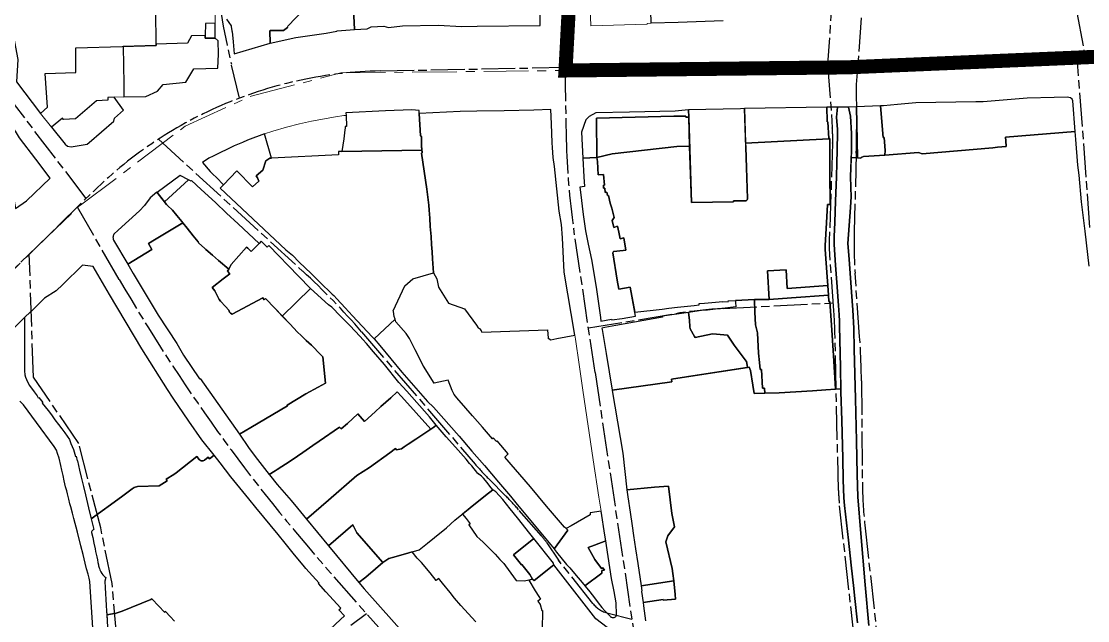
# Model space of a CAD drawing. Header units: millimetres. Extents: x 125232 to 134072, y 142885 to 152835.
# Drawn here: x 128115 to 128873, y 150273 to 150699 of the extents above; entities that cross this region are included whole.
import ezdxf

# ---------------------------------------------------------------- set-up
doc = ezdxf.new("R2010")
doc.units = ezdxf.units.MM
doc.linetypes.add('ACAD_ISO08W100', pattern=[36, 24, -3, 6, -3])
doc.linetypes.add('CENTER', pattern=[50.8, 31.75, -6.35, 6.35, -6.35])
for name, color, linetype in [('commerce', 10, 'Continuous'), ('commerce & office', 242, 'Continuous'), ('commerce and residence', 32, 'Continuous'), ('green & plaza', 80, 'Continuous'), ('industry', 35, 'Continuous'), ('research & university', 30, 'Continuous'), ('reserve', 253, 'Continuous'), ('residence', 2, 'Continuous'), ('residence-bad', 41, 'Continuous'), ('water', 4, 'Continuous'), ('welfare', 11, 'Continuous'), ('老城北中心线', 7, 'ACAD_ISO08W100')]:
    doc.layers.add(name, color=color, linetype=linetype)
for name, color, linetype, lineweight in [('government', 221, 'Continuous', 0), ('municipal utilities', 151, 'Continuous', 0), ('parking', 8, 'Continuous', 0), ('school', 31, 'Continuous', 0), ('super block', 6, 'CENTER', 0)]:
    doc.layers.add(name, color=color, linetype=linetype, lineweight=lineweight)

msp = doc.modelspace()

# ---------------------------------------------------------------- linework, layer by layer
at = {"layer": 'commerce'}
for points in [[(128252.82, 150697.5), (128245.86, 150697.36), (128245.77, 150688.72), (128245.8, 150686.87), (128252.76, 150687)], [(128629.03, 150636.86), (128626.31, 150636.81), (128589.32, 150635.87), (128589.47, 150630.82), (128591.48, 150570.12), (128621.33, 150570.74), (128621.32, 150571.23), (128629.52, 150571.4), (128630.35, 150571.43), (128631.13, 150572.01), (128631.37, 150572.67), (128631.36, 150572.96), (128630, 150609.48)]]:
    msp.add_lwpolyline(points, close=True, dxfattribs=at)
at = {"layer": 'commerce & office'}
msp.add_lwpolyline([(128181.17, 150630.17), (128187.69, 150635.74), (128180.99, 150644.98), (128176.49, 150644.83), (128176.54, 150642.77), (128168.33, 150642.27), (128153.51, 150629.48), (128145.04, 150629.16), (128144.21, 150630.13), (128136.37, 150623.77), (128146.13, 150611.63), (128147.8, 150610.13), (128150.38, 150609.7), (128161.86, 150611.52), (128163.2, 150612.84), (128180.65, 150627.85)], close=True, dxfattribs=at)
at = {"layer": 'commerce and residence'}
for points in [[(128255.21, 150675.5), (128254.95, 150684.89), (128252.76, 150687), (128245.8, 150686.87), (128245.77, 150688.72), (128236.09, 150688.55), (128233.13, 150683.45), (128210.84, 150682.71), (128210.88, 150681.6), (128187.41, 150680.9), (128187.92, 150654.36), (128187.81, 150645.18), (128203.54, 150645.49), (128211.77, 150649.32), (128215.8, 150654.04), (128232.02, 150655.52), (128237.54, 150665.07), (128254.64, 150665.65)], [(128728.39, 150616.41), (128727.63, 150616.35), (128725.82, 150638.82), (128708.79, 150638.15), (128709.51, 150601.79), (128711.9, 150601.64), (128712.03, 150602.12), (128713.65, 150602.8), (128728.85, 150603.9), (128729.08, 150607.18)], [(128479.29, 150331.42), (128464.98, 150319.97), (128465.96, 150318.73), (128470.58, 150312.88), (128470.84, 150313.09), (128476.49, 150305.87), (128478.51, 150302.52), (128479.71, 150301.74), (128493.52, 150312.88), (128493.36, 150313.9)]]:
    msp.add_lwpolyline(points, close=True, dxfattribs=at)
at = {"layer": 'government'}
for points in [[(128562.32, 150714.99), (128522.51, 150714.59), (128519.11, 150714.63), (128519.99, 150695.57), (128559.88, 150696.74), (128559.86, 150697.33), (128562.83, 150697.43)], [(128187.92, 150654.36), (128187.41, 150680.9), (128186.65, 150680.88), (128153.83, 150679.94), (128153.72, 150662.46), (128131.93, 150661.71), (128133.64, 150637.8), (128128.52, 150633.28), (128136.37, 150623.77), (128144.21, 150630.13), (128145.04, 150629.16), (128153.51, 150629.48), (128168.33, 150642.27), (128176.54, 150642.77), (128176.49, 150644.83), (128180.99, 150644.98), (128187.81, 150645.18)]]:
    msp.add_lwpolyline(points, close=True, dxfattribs=at)
at = {"layer": 'green & plaza'}
for points in [[(128523.82, 150630.16), (128578.86, 150631.38), (128587.36, 150631.38), (128587.36, 150630.76), (128589.47, 150630.82), (128589.32, 150635.87), (128579.8, 150635.14), (128547.33, 150634.42), (128523.55, 150633.91), (128518.75, 150631.31), (128516.33, 150628.81), (128513.25, 150620.15), (128514.09, 150601.59), (128524.25, 150602.22)], [(128695.24, 150622.13), (128694.51, 150630.75), (128695.15, 150637.91), (128687.75, 150637.79), (128687.78, 150636.14), (128687.91, 150629.56), (128688.02, 150627.38), (128688.41, 150627.38), (128689.01, 150615.68), (128689.88, 150615.73), (128689.89, 150607.27), (128689.91, 150591.32), (128689.94, 150568.78), (128688.12, 150568.7), (128687.4, 150555.67), (128686.52, 150539.63), (128686.55, 150536.68), (128687.92, 150517.25), (128688.34, 150511.23), (128688.83, 150504.24), (128689.14, 150499.75), (128689.89, 150499.85), (128690.99, 150482.98), (128692.38, 150461.5), (128693.94, 150437.54), (128697.71, 150437.76), (128697.39, 150453.16), (128696.99, 150472.56), (128696.8, 150482.37), (128696.72, 150485.93), (128696.42, 150490.44), (128695.95, 150496.9), (128694.75, 150513.42), (128693.87, 150525.55), (128692.79, 150540.28), (128693, 150546.12), (128693.36, 150555.96), (128693.91, 150571.24), (128694.51, 150588.08), (128694.89, 150598.59), (128695.14, 150606.83), (128695.23, 150620.24)], [(128708.79, 150638.15), (128703.2, 150637.92), (128704.49, 150631.48), (128705.17, 150619.08), (128705.18, 150606.73), (128705, 150602.05), (128709.51, 150601.79)], [(128125.38, 150601.02), (128113.79, 150616.06), (128110.87, 150620.94), (128108.75, 150623.71), (128106.58, 150589.11), (128110.79, 150565.94), (128118.58, 150571.29), (128135.44, 150587.47)], [(128287.82, 150618.96), (128275.79, 150614.36), (128272.17, 150612.83), (128266.4, 150610.41), (128251.48, 150603.16), (128248.38, 150601.55), (128243.81, 150598.48), (128249.3, 150592.24), (128251.11, 150590.28), (128253.7, 150587.88), (128258.75, 150582.83), (128268.32, 150592.73), (128279.42, 150581.18), (128283.92, 150585.36), (128282.99, 150587.62), (128281.87, 150589.04), (128286.64, 150593.04), (128288.91, 150599.74), (128291.77, 150601.66), (128292.77, 150601.66)], [(128233.86, 150586.18), (128227.91, 150589.3), (128211.53, 150577.29), (128215.94, 150571.72), (128216.86, 150570.57)]]:
    msp.add_lwpolyline(points, close=True, dxfattribs=at)
at = {"layer": 'industry'}
msp.add_lwpolyline([(128483.49, 150737.06), (128487.23, 150737.1), (128487.89, 150753.05), (128485.33, 150753.77), (128352.26, 150750), (128351.47, 150702.76), (128351.82, 150692.96), (128360.81, 150693.51), (128363.66, 150694.83), (128372.71, 150695.39), (128376.03, 150694.55), (128385.99, 150695.54), (128411.32, 150696.04), (128428.3, 150695.2), (128439.19, 150695.33), (128483.96, 150696)], close=True, dxfattribs=at)
at = {"layer": 'municipal utilities'}
msp.add_lwpolyline([(128245.86, 150697.36), (128252.82, 150697.5), (128252.85, 150703.4), (128249.35, 150707.19), (128246.74, 150707.14), (128210.66, 150706.38), (128210.84, 150682.71), (128233.13, 150683.45), (128236.09, 150688.55), (128245.77, 150688.72)], close=True, dxfattribs=at)
at = {"layer": 'parking'}
msp.add_lwpolyline([(128292.77, 150601.66), (128287.82, 150618.96), (128293.71, 150620.73), (128303.6, 150623.71), (128312.72, 150626.04), (128321.35, 150627.97), (128338.34, 150630.99), (128344.33, 150631.9), (128345.9, 150631.97), (128346.29, 150624.09), (128345.15, 150624.03), (128345.2, 150622.97), (128344.92, 150621.86), (128344.36, 150615.5), (128342.94, 150606.43), (128340.5, 150606.39), (128340.54, 150604.07)], close=True, dxfattribs=at)
at = {"layer": 'research & university'}
for points in [[(128352.26, 150750), (128352.09, 150755.57), (128314.82, 150755.13), (128317.16, 150709.67), (128316.5, 150707.9), (128304.3, 150695.07), (128304.44, 150694.94), (128304.31, 150694.79), (128304.45, 150694.66), (128304.32, 150694.51), (128301.29, 150692.44), (128291.81, 150692.23), (128291.68, 150692.07), (128291.92, 150683.33), (128310.05, 150687.29), (128316.71, 150688.25), (128331.73, 150690.4), (128339.39, 150691.84), (128339.61, 150692.09), (128351.82, 150692.96), (128351.47, 150702.76)], [(128222.95, 150431.07), (128218.86, 150437.26), (128200.56, 150466.16), (128177.57, 150504.72), (128165.98, 150524.8), (128158.46, 150525.7), (128144.41, 150511.83), (128139.86, 150507.54), (128131.53, 150502.2), (128127.06, 150497.71), (128123.38, 150494.26), (128117.96, 150489.18), (128117.18, 150488.4), (128117.18, 150455.78), (128117.14, 150450.56), (128117.52, 150447.74), (128117.98, 150446.14), (128119.32, 150442.78), (128120.73, 150440.15), (128124.11, 150435.64), (128126.27, 150432.83), (128126.89, 150431.41), (128127.44, 150431.73), (128130.22, 150428), (128129.9, 150427.73), (128134.05, 150422.44), (128136.51, 150419.3), (128138.91, 150415.87), (128141.47, 150412.39), (128143.71, 150409.46), (128145.86, 150406.57), (128149.19, 150401.77), (128150.3, 150398.97), (128152.09, 150394.82), (128153.44, 150389.84), (128154.05, 150389.95), (128154.74, 150386.63), (128154.9, 150386.63), (128156.41, 150379.99), (128157.56, 150375.1), (128159.12, 150368.46), (128160.52, 150362.49), (128162.66, 150353.39), (128164.65, 150345.48), (128186.33, 150361.07), (128193.78, 150366.8), (128195.31, 150367.68), (128197.52, 150368.37), (128212.88, 150369.01), (128218.69, 150372.39), (128218.01, 150373.56), (128223.43, 150376.9), (128225.14, 150378.25), (128239.87, 150389.71), (128241.46, 150387.62), (128242.03, 150387.11), (128242.72, 150386.73), (128243.48, 150386.63), (128244.24, 150386.7), (128245.31, 150387.2), (128247.81, 150389.2), (128248.69, 150388.1), (128252.03, 150390.76), (128243.37, 150401.67), (128234.05, 150414.86)]]:
    msp.add_lwpolyline(points, close=True, dxfattribs=at)
for points in [[(128874.15, 150524.97), (128871.27, 150549.85), (128868.66, 150570.62), (128866.99, 150589.64), (128866.25, 150596.7), (128864.79, 150614.99), (128864.33, 150620.54), (128814.63, 150616.62), (128814.83, 150614.05), (128815.16, 150609.94), (128808.97, 150609.46), (128805.62, 150609.06), (128755.38, 150604.77), (128752.93, 150605.6), (128728.85, 150603.9), (128713.65, 150602.8), (128712.03, 150602.12), (128711.9, 150601.64), (128709.51, 150601.79), (128705, 150602.05), (128704.69, 150594.15), (128704.49, 150589.14), (128704.83, 150580.63), (128705.08, 150574.32), (128704.54, 150566.65), (128702.73, 150541.07), (128703.54, 150529.88), (128705.25, 150506.44), (128706.16, 150493.85), (128706.77, 150480.72), (128707.13, 150465.94), (128707.97, 150430.62), (128708.69, 150400.77), (128709.26, 150376.98), (128709.64, 150361.09), (128711.87, 150335.11), (128715.01, 150298.49), (128717.49, 150269.63)], [(128165.74, 150268), (128163.71, 150300.85), (128163.14, 150303.28), (128162.41, 150306.26), (128161.44, 150310.07), (128160.43, 150314.04), (128158.87, 150320.17), (128157.28, 150326.39), (128154.82, 150336.06), (128152.39, 150345.62), (128151.29, 150349.62), (128150.09, 150353.91), (128149.52, 150356.22), (128148.75, 150359.41), (128147.82, 150363.26), (128147.3, 150365.31), (128146.52, 150368.32), (128145.51, 150372.38), (128144.66, 150376.36), (128143.88, 150380.13), (128143.19, 150383.44), (128141.83, 150388.68), (128140.83, 150391.96), (128139.93, 150394.34), (128138.45, 150396.76), (128125.85, 150413.86), (128116.52, 150426.42), (128113.94, 150428.96)]]:
    msp.add_lwpolyline(points, dxfattribs=at)
at = {"layer": 'reserve'}
for points in [[(128614.07, 150699.13), (128581.98, 150698.08), (128562.83, 150697.43), (128562.32, 150714.99)], [(128260.91, 150700.37), (128264.07, 150695.7), (128264.09, 150694.93), (128264.57, 150692.3), (128264.6, 150691.52), (128264.99, 150691.54), (128265.55, 150684.18), (128266.43, 150675.72), (128291.92, 150683.33), (128291.68, 150692.07), (128291.81, 150692.23), (128301.29, 150692.44), (128304.32, 150694.51), (128304.45, 150694.66), (128304.31, 150694.79), (128304.44, 150694.94), (128304.3, 150695.07), (128316.5, 150707.9)]]:
    msp.add_lwpolyline(points, dxfattribs=at)
msp.add_lwpolyline([(128225.54, 150560.98), (128222.44, 150564.61), (128218.92, 150568.15), (128218.29, 150568.78), (128215.94, 150571.72), (128211.39, 150577.46), (128206.56, 150573.54), (128202.53, 150567.97), (128199.05, 150564.29), (128183.89, 150550.55), (128180.76, 150547.65), (128180.45, 150546.97), (128180.28, 150546.41), (128180.21, 150546.01), (128180.17, 150545.42), (128180.19, 150545), (128180.29, 150544.37), (128180.41, 150543.98), (128180.59, 150543.51), (128190.62, 150526.37), (128207.89, 150536.79), (128205.36, 150540.98), (128209.65, 150543.57), (128229.93, 150555.82), (128229.12, 150556.78)], close=True, dxfattribs=at)
at = {"layer": 'residence'}
for points in [[(128246.42, 150722.67), (128245.26, 150722.64), (128245.13, 150728.83), (128244.82, 150743.13), (128242, 150743.78), (128241.95, 150748.48), (128109.08, 150746.2), (128109.54, 150731.49), (128109.11, 150731.54), (128104.1, 150731.53), (128101.28, 150731.15), (128112.42, 150671.77), (128111.66, 150655.92), (128128.52, 150633.28), (128133.64, 150637.8), (128131.93, 150661.71), (128153.72, 150662.46), (128153.83, 150679.94), (128186.65, 150680.88), (128210.88, 150681.6), (128210.84, 150682.71), (128210.66, 150706.38), (128246.74, 150707.14)], [(128399.55, 150617.07), (128398.74, 150617.56), (128397.92, 150633.32), (128397.8, 150635.61), (128392.6, 150636.09), (128373.83, 150635.23), (128345.81, 150633.94), (128345.9, 150631.97), (128346.29, 150624.09), (128345.15, 150624.03), (128345.2, 150622.97), (128344.92, 150621.86), (128344.36, 150615.5), (128342.94, 150606.43), (128399.86, 150607.35), (128399.62, 150610.53)], [(128687.4, 150555.67), (128688.12, 150568.7), (128689.94, 150568.78), (128689.91, 150591.32), (128689.89, 150607.27), (128689.88, 150615.73), (128689.01, 150615.68), (128689.02, 150615.37), (128629.89, 150612.33), (128630, 150609.48), (128631.37, 150572.68), (128631.13, 150572.01), (128630.35, 150571.43), (128629.52, 150571.4), (128621.32, 150571.23), (128621.33, 150570.74), (128591.48, 150570.12), (128590.16, 150610.12), (128580.98, 150609.96), (128535.17, 150604.8), (128524.25, 150602.22), (128524.52, 150599.35), (128525.09, 150589.82), (128528.98, 150590.05), (128529.58, 150582.57), (128528.8, 150582.5), (128528.98, 150580.29), (128529.9, 150580.41), (128530.13, 150577.31), (128531.24, 150577.45), (128531.73, 150575.05), (128532.46, 150575.25), (128533.55, 150569.58), (128534.87, 150566.25), (128536.45, 150559.61), (128535.08, 150557.37), (128536.31, 150552.52), (128538.91, 150553.28), (128539.79, 150549.13), (128540.78, 150544.45), (128543.42, 150545.01), (128544.69, 150536.29), (128542.79, 150536.07), (128535.94, 150535.3), (128535.52, 150534.39), (128538.73, 150515.1), (128539.88, 150508.54), (128547.87, 150509.99), (128551.08, 150492.32), (128570.55, 150494.51), (128575.41, 150495.04), (128581.43, 150495.75), (128593.31, 150497.04), (128596.98, 150497.38), (128596.86, 150498.47), (128600.8, 150498.67), (128613.77, 150499.75), (128613.78, 150499.58), (128617.68, 150499.83), (128617.65, 150500.32), (128622.74, 150500.58), (128636.14, 150501.25), (128646.58, 150501.27), (128645.52, 150521.68), (128658.8, 150522.29), (128659.54, 150509.19), (128688.34, 150511.23), (128687.92, 150517.25), (128686.55, 150536.68), (128686.52, 150539.63)], [(128404.91, 150564.83), (128404.61, 150568.27), (128403.34, 150579.72), (128399.47, 150605.31), (128400, 150605.42), (128399.86, 150607.35), (128342.94, 150606.43), (128340.5, 150606.39), (128340.54, 150604.07), (128292.77, 150601.66), (128291.77, 150601.66), (128288.91, 150599.74), (128286.64, 150593.04), (128281.87, 150589.04), (128282.99, 150587.62), (128283.92, 150585.36), (128279.42, 150581.18), (128268.32, 150592.73), (128258.75, 150582.83), (128256.43, 150580.42), (128303.17, 150536.65), (128307.77, 150532.74), (128312.59, 150527.81), (128321.1, 150519.66), (128324.35, 150516.49), (128330.13, 150510.83), (128333.04, 150507.89), (128336.09, 150505.04), (128337.08, 150504), (128339.27, 150501.71), (128345.25, 150495.34), (128350.53, 150489.68), (128357.33, 150482.38), (128364.78, 150474.4), (128365.78, 150473.25), (128380.75, 150487.21), (128380.13, 150489.08), (128379.54, 150492.84), (128379.41, 150493.19), (128387.68, 150511.06), (128393.38, 150516.06), (128408.03, 150520.23), (128407.36, 150530.2), (128407.02, 150535.19), (128406.68, 150540.22), (128406.28, 150546.07), (128405.78, 150553.22), (128405.34, 150559.11)], [(128543.42, 150545.01), (128540.78, 150544.45), (128539.79, 150549.13), (128538.91, 150553.28), (128536.31, 150552.52), (128535.08, 150557.37), (128536.45, 150559.61), (128534.87, 150566.25), (128533.55, 150569.58), (128532.46, 150575.25), (128531.73, 150575.05), (128531.24, 150577.45), (128530.13, 150577.31), (128529.9, 150580.41), (128528.96, 150580.29), (128528.96, 150580.51), (128528.8, 150582.5), (128529.58, 150582.57), (128528.98, 150590.05), (128525.09, 150589.82), (128524.52, 150599.35), (128524.25, 150602.22), (128514.09, 150601.59), (128514.85, 150588.47), (128515.3, 150581.48), (128512.05, 150581.06), (128512.5, 150577.58), (128514.51, 150561.71), (128516.09, 150550.01), (128518.07, 150540.56), (128520.38, 150529.68), (128523.65, 150509.95), (128526.7, 150488.57), (128527.1, 150485.9), (128534.65, 150487.32), (128534.77, 150486.73), (128542.06, 150487.84), (128551.55, 150489.53), (128551.13, 150492.04), (128547.87, 150509.99), (128539.88, 150508.54), (128538.73, 150515.1), (128535.52, 150534.39), (128535.94, 150535.3), (128542.79, 150536.07), (128544.69, 150536.29)], [(128329.45, 150460.52), (128328.01, 150462.02), (128321.26, 150468.86), (128317.55, 150472.21), (128313.91, 150475.62), (128311.46, 150477.99), (128305.87, 150483.96), (128295.22, 150495), (128288.66, 150501.93), (128287.58, 150500.93), (128286.61, 150502.39), (128264.8, 150490.93), (128263.7, 150491.59), (128262.96, 150492.33), (128262.61, 150493.72), (128260.13, 150496.36), (128256.71, 150500), (128255.55, 150501.18), (128252.47, 150507.54), (128250.66, 150509.89), (128258.52, 150515.96), (128263.14, 150519.53), (128261.69, 150521.38), (128262.44, 150522.86), (128255.26, 150528.98), (128250.82, 150532.75), (128246.23, 150536.71), (128245.18, 150537.71), (128241.29, 150541.3), (128240.64, 150542.11), (128237.09, 150546.58), (128232.89, 150551.95), (128229.93, 150555.82), (128209.65, 150543.57), (128205.36, 150540.98), (128207.89, 150536.79), (128190.62, 150526.37), (128194.52, 150519.7), (128202.26, 150506.76), (128212.27, 150490.03), (128225.56, 150469.9), (128230.36, 150461.83), (128241.79, 150444.81), (128242.23, 150445.11), (128270.02, 150405.61), (128278.06, 150410.32), (128304.23, 150425.81), (128304, 150426.23), (128317.39, 150434.17), (128326.1, 150439.09), (128331.15, 150441.93)], [(128291.03, 150539.74), (128289.76, 150538.54), (128285.6, 150542.64), (128284.07, 150541.07), (128278.46, 150535.31), (128276.03, 150537.67), (128275, 150538.55), (128264.14, 150526.22), (128262.44, 150522.86), (128261.69, 150521.38), (128263.14, 150519.53), (128258.52, 150515.96), (128250.66, 150509.89), (128252.47, 150507.54), (128255.55, 150501.18), (128256.71, 150500), (128260.13, 150496.36), (128262.61, 150493.72), (128262.96, 150492.33), (128263.7, 150491.59), (128264.8, 150490.93), (128286.61, 150502.39), (128287.58, 150500.93), (128288.67, 150501.93), (128288.84, 150501.75), (128295.22, 150495), (128300.5, 150489.53), (128320.56, 150508.97), (128311.99, 150517.81)], [(128377.62, 150431.5), (128382.22, 150435.72), (128385.21, 150432.47), (128406.08, 150409.14), (128408.23, 150410.58), (128409.86, 150411.95), (128405.08, 150417.86), (128389.16, 150436.1), (128383.48, 150442.36), (128373.13, 150455.2), (128365.28, 150464.16), (128360.3, 150469.93), (128357.79, 150472.78), (128355.88, 150474.95), (128348.53, 150482.86), (128346.92, 150484.53), (128342.03, 150489.53), (128335.81, 150495.82), (128333.46, 150497.59), (128320.56, 150508.97), (128300.5, 150489.53), (128305.87, 150483.96), (128311.46, 150477.99), (128313.91, 150475.62), (128317.55, 150472.21), (128321.26, 150468.86), (128328.01, 150462.02), (128329.45, 150460.52), (128331.15, 150441.93), (128326.1, 150439.09), (128317.39, 150434.17), (128304, 150426.23), (128304.23, 150425.81), (128278.06, 150410.32), (128270.02, 150405.61), (128276.5, 150396.08), (128281.32, 150389.82), (128291.29, 150376.88), (128295.58, 150379.65), (128296.82, 150380.45), (128300.31, 150382.7), (128305.31, 150385.92), (128311.3, 150390.01), (128315.03, 150392.6), (128317.42, 150394.25), (128322.14, 150397.51), (128326.69, 150400.66), (128341.22, 150410.7), (128342.41, 150409.35), (128346.84, 150413.23), (128354.29, 150420.04), (128359.09, 150414.72), (128366.5, 150421.43), (128370.71, 150425.24)], [(128621.74, 150468.77), (128617, 150475.93), (128609.34, 150476.61), (128606.48, 150476.86), (128594.05, 150474.34), (128593.63, 150474.88), (128590.48, 150480.45), (128590.37, 150481.88), (128590.02, 150486.53), (128589.32, 150492.01), (128570.87, 150489.34), (128570.96, 150488.78), (128537.67, 150482.72), (128529.86, 150481.3), (128527.83, 150481), (128527.99, 150479.86), (128530.7, 150463), (128535.01, 150436.92), (128577.47, 150442.83), (128577.21, 150444.74), (128588, 150446.23), (128631.18, 150453.05), (128630.5, 150457.28), (128626.84, 150462.21)], [(128376.99, 150392.33), (128381.14, 150395.4), (128381.76, 150394.57), (128385.35, 150395.31), (128387.2, 150396.55), (128390.07, 150398.46), (128395.52, 150402.1), (128405.33, 150408.64), (128406.08, 150409.14), (128385.21, 150432.47), (128382.22, 150435.72), (128377.62, 150431.5), (128370.71, 150425.24), (128366.5, 150421.43), (128359.09, 150414.72), (128354.29, 150420.04), (128346.84, 150413.23), (128342.41, 150409.35), (128341.22, 150410.7), (128326.69, 150400.66), (128322.14, 150397.51), (128317.42, 150394.25), (128315.03, 150392.6), (128311.3, 150390.01), (128305.31, 150385.92), (128300.31, 150382.7), (128296.82, 150380.45), (128295.58, 150379.65), (128291.29, 150376.88), (128291.44, 150376.68), (128296.82, 150369.92), (128306.73, 150358.43), (128311.41, 150353.06), (128317.86, 150345.18), (128333.34, 150358.83), (128353.49, 150376.18), (128362.54, 150381.84)], [(128444.89, 150372.62), (128443.48, 150374.35), (128442.05, 150375.69), (128440.32, 150377.29), (128439.84, 150377.81), (128439.67, 150377.75), (128435.23, 150383.04), (128433.7, 150384.86), (128431.22, 150387.74), (128423.65, 150396.28), (128416.94, 150403.83), (128409.86, 150411.95), (128408.23, 150410.58), (128405.33, 150408.64), (128395.52, 150402.1), (128390.07, 150398.46), (128387.2, 150396.55), (128385.35, 150395.31), (128381.76, 150394.57), (128381.14, 150395.4), (128376.99, 150392.33), (128362.54, 150381.84), (128353.49, 150376.18), (128333.34, 150358.83), (128317.86, 150345.18), (128333.47, 150326.28), (128350.58, 150341.3), (128353.64, 150335.56), (128371.98, 150314.51), (128376.2, 150317.22), (128379.78, 150318.36), (128390.5, 150321.44), (128397.86, 150323.55), (128403.69, 150328.18), (128408.65, 150332.18), (128417.18, 150339.15), (128423.23, 150344.51), (128434.09, 150353.31), (128444.95, 150362.1), (128450.17, 150366.09), (128448.01, 150368.77), (128446.8, 150370.26)], [(128573.23, 150329.1), (128574.64, 150333.35), (128579.28, 150339.71), (128577.37, 150349.37), (128575.01, 150368.63), (128565.22, 150367.87), (128545.42, 150366.12), (128546.22, 150360.99), (128547.84, 150350.22), (128549.28, 150340.47), (128550.28, 150333.71), (128551.75, 150324.11), (128553.2, 150313.81), (128555.64, 150297.89), (128578.82, 150301.41), (128578.3, 150306.62), (128577.69, 150310.28)], [(128517.95, 150325.08), (128522.57, 150326.87), (128530.49, 150329.82), (128529.87, 150333.93), (128527.13, 150350.94), (128519.32, 150349.78), (128519.54, 150348.31), (128505.89, 150340.6), (128502.31, 150338.5), (128503.58, 150337.36), (128494.15, 150324.44), (128493.73, 150324.12), (128494.04, 150323.71), (128495.56, 150321.76), (128502.48, 150313.11), (128504.99, 150310.57), (128509.36, 150305.34), (128512.31, 150301.8), (128514.82, 150298.79), (128515.53, 150297.97), (128527.71, 150306.99), (128527.71, 150308.75), (128529.68, 150308.99), (128528.39, 150310.77), (128527.57, 150310.17), (128522.85, 150316.66)], [(128523.38, 150274.46), (128493.52, 150312.88), (128479.71, 150301.74), (128478.51, 150302.52), (128475.78, 150302.02), (128480.39, 150294.36), (128482.83, 150290.32), (128484.14, 150288.47), (128482.15, 150287.07), (128483.92, 150284.56), (128485, 150280.3), (128485.43, 150280.33), (128485.41, 150266.56), (128485.57, 150250.54), (128488.19, 150250.59), (128530.05, 150251.33), (128534.16, 150251.67), (128537.56, 150252.87), (128539.41, 150255.75), (128539.41, 150258.44), (128538.37, 150261.15), (128535.49, 150265.1)]]:
    msp.add_lwpolyline(points, close=True, dxfattribs=at)
for points in [[(128709.53, 150271.54), (128707.37, 150291.01), (128706.81, 150296.1), (128704.97, 150312.61), (128703.01, 150330.29), (128700.27, 150355.04), (128699.66, 150360.51), (128699.34, 150373.17), (128698.95, 150388.58), (128698.27, 150415.36), (128697.75, 150435.73), (128697.71, 150437.76), (128687, 150437.14), (128677.51, 150436.49), (128653.77, 150435.03), (128643.65, 150434.77), (128636.02, 150434.42), (128634.99, 150440.38), (128633.43, 150450.85), (128632.37, 150453.24), (128588, 150446.23), (128577.21, 150444.74), (128577.47, 150442.83), (128535.01, 150436.92), (128535.05, 150436.69), (128542.65, 150392.01), (128545.42, 150366.12), (128565.22, 150367.87), (128575.01, 150368.63), (128577.37, 150349.37), (128579.28, 150339.71), (128574.64, 150333.35), (128573.23, 150329.1), (128577.69, 150310.28), (128578.3, 150306.62), (128578.82, 150301.41), (128579.81, 150291.62), (128580.18, 150288.31), (128571.36, 150287.74), (128571.3, 150288.14), (128557.11, 150286.01), (128557.45, 150283.74), (128558.83, 150273.12)], [(128334.39, 150266.86), (128342.03, 150273.98), (128344.81, 150276.62), (128340.77, 150280.88), (128342.04, 150282.08), (128331.51, 150293.7), (128326.36, 150299.45), (128326.74, 150299.81), (128319.74, 150307.53), (128317.23, 150310.26), (128315.29, 150312.52), (128309.28, 150319.92), (128302.59, 150328.2), (128297.57, 150334.41), (128281.68, 150353.58), (128276.67, 150359.7), (128264.02, 150375.32), (128256.35, 150385.35), (128252.03, 150390.76), (128248.69, 150388.1), (128247.81, 150389.2), (128245.31, 150387.2), (128244.24, 150386.7), (128243.48, 150386.63), (128242.72, 150386.73), (128242.03, 150387.11), (128241.46, 150387.62), (128239.87, 150389.71), (128225.14, 150378.25), (128223.43, 150376.9), (128218.01, 150373.56), (128218.69, 150372.39), (128212.88, 150369.01), (128197.52, 150368.37), (128195.31, 150367.68), (128193.78, 150366.8), (128186.33, 150361.07), (128164.65, 150345.48), (128166.54, 150337.96), (128166.35, 150337.88), (128166.09, 150337.75), (128165.72, 150337.48), (128165.5, 150337.24), (128165.15, 150336.61), (128164.96, 150336.16), (128164.93, 150336.02), (128164.95, 150335.79), (128165.74, 150332.1), (128166.57, 150328.19), (128167.4, 150324.27), (128167.81, 150322.32), (128168.23, 150320.36), (128168.68, 150318.41), (128169.06, 150316.45), (128169.47, 150314.49), (128169.81, 150312.89), (128169.97, 150312.13), (128170.12, 150311.45), (128170.3, 150310.68), (128170.46, 150310.15), (128170.81, 150309.23), (128171.26, 150308.31), (128171.55, 150307.8), (128172.23, 150306.74), (128172.95, 150305.77), (128173.65, 150304.95), (128174.32, 150304.38), (128175.19, 150303.81), (128174.39, 150301.23), (128174.65, 150296.57), (128175.34, 150284.14), (128175.58, 150279.84), (128175.7, 150277.79), (128175.72, 150277.4), (128182.33, 150278.53), (128186.77, 150279.8), (128207.1, 150288.08), (128207.85, 150288.58), (128212.74, 150283.44), (128216.75, 150279.07), (128217.49, 150279.61), (128220.71, 150276.1), (128223.81, 150272.87)], [(128438.03, 150272.26), (128427.56, 150283.98), (128423.03, 150289.2), (128419.83, 150293.14), (128414.33, 150299.89), (128412.58, 150302.04), (128411.81, 150303.02), (128410, 150301.59), (128405.69, 150307.05), (128399.52, 150314.5), (128396.42, 150317.64), (128392.85, 150322.11), (128390.5, 150321.44), (128379.78, 150318.36), (128376.2, 150317.22), (128371.98, 150314.51), (128360.03, 150304), (128355.07, 150300.15), (128358.67, 150295.84), (128399.44, 150250)]]:
    msp.add_lwpolyline(points, dxfattribs=at)
at = {"layer": 'residence-bad'}
for points in [[(128864.33, 150620.54), (128862.53, 150642.32), (128862.02, 150643.5), (128860.92, 150644.42), (128858.62, 150645.01), (128849.3, 150644.79), (128830.06, 150644.36), (128798.79, 150641.77), (128793.68, 150641.78), (128750.93, 150640.88), (128737.9, 150639.89), (128728.07, 150638.91), (128725.82, 150638.82), (128727.63, 150616.35), (128728.39, 150616.41), (128729.08, 150607.18), (128728.85, 150603.9), (128752.93, 150605.6), (128755.38, 150604.77), (128805.62, 150609.06), (128808.97, 150609.46), (128815.16, 150609.94), (128814.83, 150614.05), (128814.63, 150616.62)], [(128497.28, 150564.11), (128493.97, 150595.7), (128493.09, 150602.17), (128492.58, 150609.34), (128492.45, 150612.56), (128491.94, 150625.93), (128491.51, 150636.16), (128479.42, 150635.74), (128458.32, 150635.29), (128438.81, 150634.97), (128427.08, 150634.73), (128397.92, 150633.32), (128398.74, 150617.56), (128399.55, 150617.07), (128399.62, 150610.53), (128400, 150605.42), (128399.47, 150605.31), (128403.34, 150579.72), (128404.61, 150568.27), (128404.91, 150564.83), (128405.34, 150559.11), (128405.78, 150553.22), (128406.28, 150546.07), (128406.68, 150540.22), (128407.02, 150535.19), (128407.36, 150530.2), (128408.03, 150520.23), (128410.34, 150515.96), (128411.56, 150510.12), (128418.72, 150498.67), (128430.09, 150494.73), (128438.51, 150483.11), (128439.85, 150481.25), (128440.67, 150480.61), (128441.54, 150479.67), (128441.94, 150479.05), (128442.36, 150478.14), (128489.05, 150479.77), (128489.67, 150473.92), (128491.35, 150472.7), (128495.74, 150473.58), (128508.42, 150475.96), (128500.89, 150520.62), (128499.75, 150544.98), (128498.94, 150554.58)], [(128688.41, 150627.38), (128688.02, 150627.38), (128687.91, 150629.56), (128687.78, 150636.14), (128687.75, 150637.79), (128629.03, 150636.86), (128629.89, 150612.33), (128689.02, 150615.37), (128689.01, 150615.68)], [(128589.47, 150630.82), (128587.36, 150630.76), (128587.36, 150631.38), (128578.86, 150631.38), (128523.82, 150630.16), (128524.25, 150602.22), (128535.17, 150604.8), (128580.98, 150609.96), (128590.16, 150610.12)], [(128269.08, 150555.04), (128260.9, 150562.69), (128253.04, 150570.05), (128242.77, 150579.36), (128236, 150585.7), (128235.82, 150585.51), (128235.7, 150585.22), (128233.86, 150586.18), (128216.86, 150570.57), (128218.29, 150568.78), (128218.92, 150568.15), (128222.44, 150564.61), (128225.54, 150560.98), (128229.12, 150556.78), (128229.93, 150555.82), (128232.89, 150551.95), (128237.09, 150546.58), (128240.64, 150542.11), (128241.29, 150541.3), (128245.18, 150537.71), (128246.23, 150536.71), (128250.82, 150532.75), (128255.26, 150528.98), (128262.44, 150522.86), (128264.14, 150526.22), (128275, 150538.55), (128276.03, 150537.67), (128278.46, 150535.31), (128284.07, 150541.07)], [(128688.34, 150511.23), (128659.54, 150509.19), (128658.8, 150522.29), (128645.52, 150521.68), (128646.58, 150501.27), (128662.47, 150502.39), (128688.83, 150504.24)], [(128690.99, 150482.98), (128689.89, 150499.85), (128689.14, 150499.75), (128688.83, 150504.24), (128662.47, 150502.39), (128646.58, 150501.27), (128636.14, 150501.25), (128636.56, 150492.3), (128637.02, 150483.24), (128638.29, 150477.51), (128639.08, 150463.25), (128639.76, 150456.52), (128640.22, 150451.61), (128641.17, 150451.61), (128641.87, 150438.2), (128643.42, 150438.2), (128643.65, 150434.77), (128653.77, 150435.03), (128677.51, 150436.49), (128687, 150437.14), (128693.94, 150437.54), (128692.38, 150461.5)], [(128637.02, 150483.24), (128636.56, 150492.3), (128636.14, 150501.25), (128622.74, 150500.58), (128622.76, 150500.15), (128622.79, 150499.29), (128622.9, 150496.04), (128615.48, 150495.2), (128610.31, 150494.62), (128602.89, 150493.78), (128598.65, 150493.35), (128589.32, 150492.01), (128590.02, 150486.53), (128590.37, 150481.88), (128590.48, 150480.45), (128593.63, 150474.88), (128594.05, 150474.34), (128606.48, 150476.86), (128609.34, 150476.61), (128617, 150475.93), (128621.74, 150468.77), (128626.84, 150462.21), (128630.35, 150457.48), (128630.47, 150457.48), (128631.18, 150453.05), (128632.37, 150453.24), (128633.43, 150450.85), (128634.99, 150440.38), (128636.02, 150434.42), (128643.65, 150434.77), (128643.42, 150438.2), (128641.87, 150438.2), (128641.17, 150451.61), (128640.22, 150451.61), (128639.76, 150456.52), (128639.08, 150463.25), (128638.29, 150477.51)], [(128458.79, 150389.34), (128461.09, 150391.59), (128453.28, 150400.89), (128452.8, 150400.46), (128450.49, 150402.93), (128449.9, 150402.35), (128442.81, 150410.54), (128435.82, 150418.62), (128431.02, 150424.17), (128424.72, 150431.45), (128422.74, 150433.74), (128421.36, 150436.54), (128418.46, 150443.88), (128408.61, 150441.91), (128400.94, 150453.93), (128395.09, 150465.61), (128390.97, 150473.68), (128388.68, 150477.2), (128381.37, 150485.33), (128380.75, 150487.21), (128365.78, 150473.25), (128369.81, 150468.61), (128385.64, 150449.73), (128403.84, 150428.89), (128408.01, 150424.75), (128426.24, 150404.14), (128435.39, 150393.61), (128444.3, 150383.26), (128454.35, 150371.59), (128462.68, 150361.6), (128467.58, 150355.71), (128491.57, 150327.02), (128493.73, 150324.12), (128494.15, 150324.44), (128503.58, 150337.36), (128502.31, 150338.5), (128501.18, 150339.51), (128488.33, 150354.4), (128477.08, 150368.29)], [(128479.29, 150331.42), (128476.46, 150335.02), (128467.67, 150346.09), (128462.51, 150352.54), (128457.26, 150359.18), (128452.36, 150364.69), (128450.17, 150366.09), (128444.95, 150362.1), (128434.09, 150353.31), (128428.66, 150348.91), (128431.37, 150345.65), (128434.1, 150341.84), (128433.25, 150341.18), (128438.96, 150333.04), (128440.95, 150330.99), (128443.24, 150329), (128445.87, 150326.35), (128448.34, 150323.87), (128451.84, 150320.29), (128455.3, 150316.68), (128458.09, 150313.78), (128459.31, 150312.1), (128466.85, 150301.65), (128472.43, 150301.42), (128478.51, 150302.52), (128476.49, 150305.87), (128470.84, 150313.09), (128470.58, 150312.88), (128465.96, 150318.73), (128464.98, 150319.97)], [(128353.64, 150335.56), (128350.58, 150341.3), (128333.47, 150326.28), (128355.04, 150300.19), (128355.07, 150300.15), (128360.03, 150304), (128366.89, 150310.04), (128371.98, 150314.51)], [(128534.48, 150303.03), (128531, 150326.47), (128530.49, 150329.82), (128522.57, 150326.87), (128517.95, 150325.08), (128522.85, 150316.66), (128527.57, 150310.17), (128528.39, 150310.77), (128529.68, 150308.99), (128527.71, 150308.75), (128527.71, 150306.99), (128515.53, 150297.97), (128518.26, 150294.83), (128521.78, 150290.22), (128525.11, 150285.85), (128527.72, 150282.49), (128529.96, 150280.14), (128531.55, 150278.42), (128533.78, 150276.02), (128534.23, 150275.75), (128534.65, 150275.56), (128535.18, 150275.41), (128535.57, 150275.34), (128535.87, 150275.32), (128536.32, 150275.37), (128536.58, 150275.45), (128536.97, 150275.62), (128537.35, 150275.88), (128537.64, 150276.17), (128537.85, 150276.46), (128538.02, 150276.79), (128538.14, 150277.18), (128538.18, 150277.35), (128537.8, 150285.76), (128536.43, 150293.89)]]:
    msp.add_lwpolyline(points, close=True, dxfattribs=at)
msp.add_lwpolyline([(128223.81, 150272.87), (128220.71, 150276.1), (128217.49, 150279.61), (128216.75, 150279.07), (128212.74, 150283.44), (128207.85, 150288.58), (128207.1, 150288.08), (128186.77, 150279.8), (128182.33, 150278.53), (128175.72, 150277.4), (128175.72, 150277.35), (128175.96, 150274.05), (128175.98, 150273.77), (128176.01, 150273.37), (128176.04, 150272.94)], dxfattribs=at)
at = {"layer": 'school'}
msp.add_lwpolyline([(128511.5, 150455.1), (128508.89, 150473.16), (128508.42, 150475.96), (128495.74, 150473.58), (128491.35, 150472.7), (128489.67, 150473.92), (128489.05, 150479.77), (128442.36, 150478.14), (128441.94, 150479.05), (128441.54, 150479.67), (128440.67, 150480.61), (128439.85, 150481.25), (128438.51, 150483.11), (128430.09, 150494.73), (128418.72, 150498.67), (128411.56, 150510.12), (128410.34, 150515.96), (128408.03, 150520.23), (128393.38, 150516.06), (128387.68, 150511.06), (128379.41, 150493.19), (128379.54, 150492.84), (128380.13, 150489.08), (128381.37, 150485.33), (128388.68, 150477.2), (128390.97, 150473.68), (128395.09, 150465.61), (128400.94, 150453.93), (128408.61, 150441.91), (128418.46, 150443.88), (128421.36, 150436.54), (128422.74, 150433.74), (128424.72, 150431.45), (128431.02, 150424.17), (128435.82, 150418.62), (128442.81, 150410.54), (128449.9, 150402.35), (128450.49, 150402.93), (128452.8, 150400.46), (128453.28, 150400.89), (128461.09, 150391.59), (128458.79, 150389.34), (128477.08, 150368.29), (128488.33, 150354.4), (128501.18, 150339.51), (128502.31, 150338.5), (128505.89, 150340.6), (128519.54, 150348.31), (128519.32, 150349.78), (128527.13, 150350.94), (128525.59, 150360.9), (128521.47, 150387.37), (128514.13, 150436.79)], close=True, dxfattribs=at)
msp.add_lwpolyline([(128485.41, 150266.56), (128485.43, 150280.33), (128485, 150280.3), (128483.92, 150284.56), (128482.15, 150287.07), (128484.14, 150288.47), (128482.83, 150290.32), (128480.39, 150294.36), (128475.78, 150302.02), (128472.43, 150301.42), (128466.85, 150301.65), (128459.31, 150312.1), (128458.09, 150313.78), (128455.3, 150316.68), (128451.84, 150320.29), (128448.34, 150323.87), (128445.87, 150326.35), (128443.24, 150329), (128440.95, 150330.99), (128438.96, 150333.04), (128433.25, 150341.18), (128434.1, 150341.84), (128431.37, 150345.65), (128428.66, 150348.91), (128423.23, 150344.51), (128417.18, 150339.15), (128408.65, 150332.18), (128403.69, 150328.18), (128397.86, 150323.55), (128392.85, 150322.11), (128396.42, 150317.64), (128399.52, 150314.5), (128405.69, 150307.05), (128410, 150301.59), (128411.81, 150303.02), (128412.58, 150302.04), (128414.33, 150299.89), (128419.83, 150293.14), (128423.03, 150289.2), (128427.56, 150283.98), (128438.03, 150272.26)], dxfattribs=at)
at = {"layer": 'super block'}
msp.add_lwpolyline([(128509.21, 151279.51), (128506.19, 151324.98), (128495.11, 151492.06), (128497.86, 151634.67), (128501.86, 151658.51), (128534.1, 151822.94), (128385.23, 151918.93), (128356.33, 151928.19), (128342.53, 151929.35), (128328.73, 151930.52), (128292.94, 151922.44), (128247.69, 151903.8), (128184.14, 151860.13), (127482.02, 151174.87), (127470.87, 151163.99), (127278.82, 150970.57), (127908.74, 150328.28), (128156.98, 150568.56), (128157.16, 150568.16), (128231.55, 150624.41), (128278.41, 150645.69), (128342.14, 150662.15), (128501.88, 150663.94), (128507.33, 150766.15)], close=True, dxfattribs=at)
at = {"layer": 'super block', "const_width": 10}
msp.add_lwpolyline([(129219.8, 151314.74), (129191.81, 151752.5), (129083.55, 151758.45), (128885.82, 151750.83), (128787.44, 151744.66), (128740.88, 151747.08), (128679.51, 151756.86), (128620, 151774.69), (128571.05, 151799.11), (128534.1, 151822.94), (128501.86, 151658.51), (128497.86, 151634.67), (128495.11, 151492.06), (128506.19, 151324.98), (128509.21, 151279.51), (128507.33, 150766.15), (128501.88, 150663.94), (128702.55, 150666.17), (128876.12, 150673.52), (129260.38, 150680.1)], close=True, dxfattribs=at)
at = {"layer": 'water'}
for points in [[(128717.49, 150269.63), (128715.01, 150298.49), (128711.87, 150335.11), (128709.64, 150361.09), (128709.26, 150376.98), (128708.69, 150400.77), (128707.97, 150430.62), (128707.13, 150465.94), (128706.77, 150480.72), (128706.16, 150493.85), (128705.25, 150506.44), (128703.54, 150529.88), (128702.73, 150541.07), (128704.54, 150566.65), (128705.08, 150574.32), (128704.83, 150580.63), (128704.49, 150589.14), (128704.69, 150594.15), (128705.18, 150606.73), (128705.17, 150619.08), (128704.49, 150631.48), (128703.2, 150637.92), (128695.15, 150637.91), (128694.51, 150630.75), (128695.24, 150622.13), (128695.23, 150620.24), (128695.14, 150606.83), (128694.89, 150598.59), (128694.51, 150588.08), (128693.91, 150571.24), (128693.36, 150555.96), (128693, 150546.12), (128692.79, 150540.28), (128693.87, 150525.55), (128694.75, 150513.42), (128695.95, 150496.9), (128696.42, 150490.44), (128696.72, 150485.93), (128696.8, 150482.37), (128696.99, 150472.56), (128697.39, 150453.16), (128697.75, 150435.73), (128698.27, 150415.36), (128698.95, 150388.58), (128699.34, 150373.17), (128699.66, 150360.51), (128700.27, 150355.04), (128703.01, 150330.29), (128704.97, 150312.61), (128706.81, 150296.1), (128707.37, 150291.01), (128709.53, 150271.54)], [(128105.59, 150476.88), (128117.18, 150488.4), (128117.18, 150455.78), (128117.14, 150450.56), (128117.52, 150447.74), (128117.98, 150446.14), (128119.32, 150442.78), (128120.73, 150440.15), (128124.11, 150435.64), (128126.27, 150432.83), (128126.89, 150431.41), (128127.44, 150431.73), (128130.22, 150428), (128129.9, 150427.73), (128134.05, 150422.44), (128136.51, 150419.3), (128138.91, 150415.87), (128141.47, 150412.39), (128143.71, 150409.46), (128145.86, 150406.57), (128149.19, 150401.77), (128150.3, 150398.97), (128152.09, 150394.82), (128153.44, 150389.84), (128154.05, 150389.95), (128154.74, 150386.63), (128154.9, 150386.63), (128156.41, 150379.99), (128157.56, 150375.1), (128159.12, 150368.46), (128160.52, 150362.49), (128162.66, 150353.39), (128164.65, 150345.48), (128166.54, 150337.96), (128166.35, 150337.88), (128166.09, 150337.75), (128165.72, 150337.48), (128165.5, 150337.24), (128165.15, 150336.61), (128164.96, 150336.16), (128164.93, 150336.02), (128164.95, 150335.79), (128165.74, 150332.1), (128166.57, 150328.19), (128167.4, 150324.27), (128167.81, 150322.32), (128168.23, 150320.36), (128168.68, 150318.41), (128169.06, 150316.45), (128169.47, 150314.49), (128169.81, 150312.89), (128169.97, 150312.13), (128170.12, 150311.45), (128170.3, 150310.68), (128170.46, 150310.15), (128170.81, 150309.23), (128171.26, 150308.31), (128171.55, 150307.8), (128172.23, 150306.74), (128172.95, 150305.77), (128173.65, 150304.95), (128174.32, 150304.38), (128175.19, 150303.81), (128174.39, 150301.23), (128174.65, 150296.57), (128175.34, 150284.14), (128175.58, 150279.84), (128175.72, 150277.4), (128176.37, 150268.45)], [(128165.74, 150268), (128163.71, 150300.85), (128163.14, 150303.28), (128162.41, 150306.26), (128161.44, 150310.07), (128160.43, 150314.04), (128158.87, 150320.17), (128157.28, 150326.39), (128154.82, 150336.06), (128152.39, 150345.62), (128151.29, 150349.62), (128150.09, 150353.91), (128149.52, 150356.22), (128148.75, 150359.41), (128147.82, 150363.26), (128147.3, 150365.31), (128146.52, 150368.32), (128145.51, 150372.38), (128144.66, 150376.36), (128143.88, 150380.13), (128143.19, 150383.44), (128141.83, 150388.68), (128140.83, 150391.96), (128139.93, 150394.34), (128138.45, 150396.76), (128125.85, 150413.86), (128116.52, 150426.42), (128113.94, 150428.96)]]:
    msp.add_lwpolyline(points, dxfattribs=at)
at = {"layer": 'welfare'}
msp.add_lwpolyline([(128578.82, 150301.41), (128555.64, 150297.89), (128556.19, 150294.33), (128555.93, 150293.8), (128557.11, 150286.01), (128571.3, 150288.14), (128571.36, 150287.74), (128580.18, 150288.31), (128579.81, 150291.62)], close=True, dxfattribs=at)
at = {"layer": '老城北中心线', "linetype": 'ACAD_ISO08W100', "lineweight": 25}
for p, q in [((128510.12, 151204.47), (128505.71, 150666.25)), ((128717.67, 150773.1), (128708.6, 150653.89)), ((128852.62, 150775.99), (128871.29, 150673.41)), ((128694.63, 150759.05), (128688.18, 150668.48)), ((128370.22, 150663.59), (129587.57, 150687.43)), ((128370.22, 150663.59), (129587.57, 150687.43)), ((128874.78, 150552.33), (128865.73, 150673.3)), ((128161.1, 150573.03), (128087.8, 150668.98)), ((128270.17, 150644.33), (128264.35, 150668.41)), ((128501.36, 150666.16), (128502.41, 150614.86)), ((128688.18, 150668.48), (128691.59, 150623.21)), ((128708.6, 150653.89), (128708.8, 150622)), ((128212.48, 150615.11), (128315.02, 150521.43)), ((128691.81, 150612.22), (128689.38, 150542.88)), ((128708.63, 150605.24), (128707.11, 150549.56)), ((127908.6, 150326.51), (128166.52, 150578.32)), ((128184.62, 150515.57), (128154.85, 150566.93)), ((128522.9, 150449.31), (128507.71, 150551.76)), ((128692.71, 150493.31), (128689.49, 150537.5)), ((128711.02, 150474.75), (128707.77, 150519.89)), ((128614.06, 150494.85), (128692.3, 150498.86)), ((128518.18, 150481.1), (128581.21, 150491.35)), ((128356.94, 150478.23), (128437.65, 150384.34)), ((128695.95, 150365.53), (128693.42, 150478.24)), ((128522.9, 150449.31), (128558.22, 150213.07)), ((128712.28, 150443.41), (128712.94, 150371.1)), ((128459.55, 150361.58), (128447.58, 150373.61)), ((128707.37, 150259.36), (128696.54, 150356.72)), ((128484.78, 150333.32), (128468.51, 150351.97)), ((128714.71, 150341.08), (128723.01, 150265.49)), ((128488.5, 150328.5), (128496.82, 150316.22)), ((128521.24, 150285.42), (128496.82, 150316.22)), ((128400.95, 150232.23), (128334.87, 150307.05)), ((128320.57, 150248.09), (128360.29, 150278.28)), ((128532.11, 150278.44), (128549.08, 150274.24))]:
    msp.add_line(p, q, dxfattribs=at)
at = {"layer": '老城北中心线'}
msp.add_lwpolyline([(128186.13, 150225.13), (128179.48, 150299.61), (128171.41, 150339.09), (128155.82, 150399), (128123.6, 150446.08), (128120.68, 150533.56)], dxfattribs=at)
at = {"layer": '老城北中心线', "linetype": 'ACAD_ISO08W100', "lineweight": 25}
for centre, radius, start, end in [((128744.51, 150784.49), 494, 185.06406, 193.59111), ((128376.09, 150363.65), 300, 91.12171, 134.31219), ((128591.87, 150615.71), 100, 357.99943, 4.3022), ((128208.81, 150618.85), 500, 358.4405, 0.36154), ((129002.3, 150625.08), 500, 181.17203, 188.43254), ((129007, 150541.4), 300, 178.4405, 184.11099), ((128739.35, 150541.14), 50, 177.99943, 184.16652), ((127977.78, 150152.29), 500, 40.68323, 47.58491), ((129309.3, 151167.58), 1300, 210.10195, 221.44817), ((128629.38, 150195.25), 300, 92.92837, 99.24047), ((128393.5, 150471.52), 300, 1.28467, 4.16652), ((128212.3, 150438.9), 500, 0.51654, 4.11099), ((128589.32, 150514.71), 200, 220.68323, 224.87075), ((129012.92, 150373.8), 300, 180.51654, 186.26311), ((128317.81, 150220.48), 200, 41.10447, 44.87075), ((128795.93, 150367.77), 100, 181.28467, 186.34683), ((128447.11, 150300.45), 50, 34.12216, 41.10447), ((128537.16, 150345.82), 50, 214.12216, 218.41764), ((128536.91, 150297.85), 20, 218.41764, 256.10594)]:
    msp.add_arc(centre, radius, start, end, dxfattribs=at)

doc.saveas('drawing.dxf')
